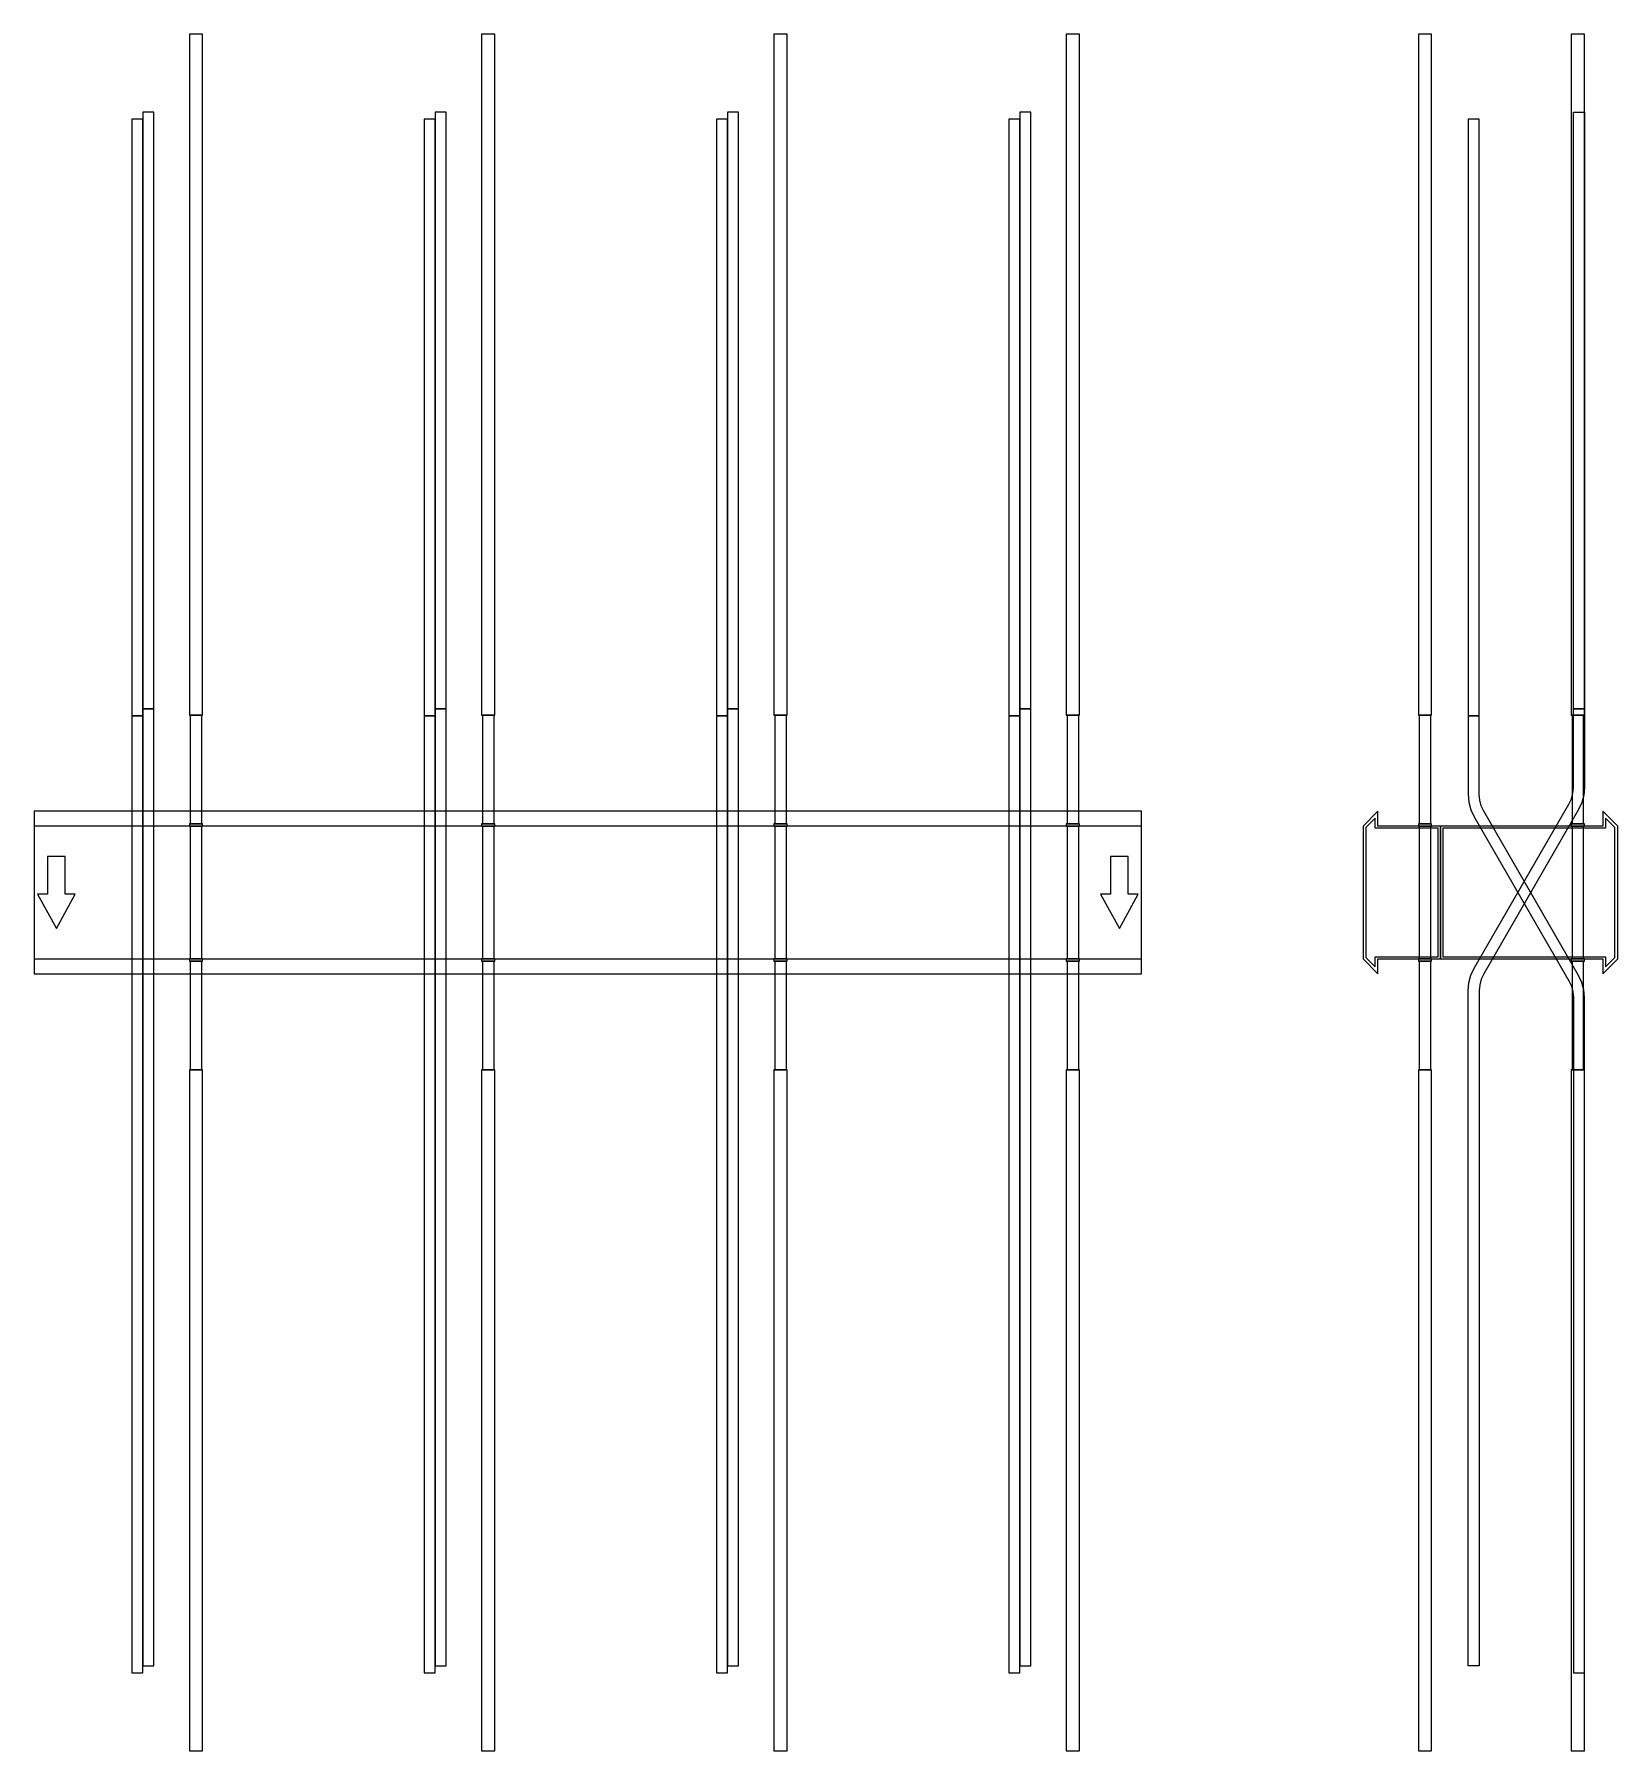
# Model space of a CAD drawing. Extents: x 0 to 1430, y -775 to 775.
import ezdxf

# ---------------------------------------------------------------- set-up
doc = ezdxf.new("R2010")
doc.units = 0
doc.layers.add('Halfen', color=7, linetype='CONTINUOUS')

msp = doc.modelspace()

# ---------------------------------------------------------------- linework, layer by layer
at = {"layer": 'Halfen', "color": 7}
for points in [[(152, 160), (152, 775), (140, 775), (140, 160)], [(416, 160), (416, 775), (404, 775), (404, 160)], [(680, 160), (680, 775), (668, 775), (668, 160)], [(944, 160), (944, 775), (932, 775), (932, 160)], [(1262, 160), (1262, 775), (1250, 775), (1250, 160)], [(1400, 160), (1400, 775), (1388, 775), (1388, 160)], [(98, 159.422), (98, 698.422), (88, 698.422), (88, 159.422)], [(108, 165.762), (108, 704.762), (98, 704.762), (98, 165.762)], [(362, 159.422), (362, 698.422), (352, 698.422), (352, 159.422)], [(372, 165.762), (372, 704.762), (362, 704.762), (362, 165.762)], [(626, 159.422), (626, 698.422), (616, 698.422), (616, 159.422)], [(636, 165.762), (636, 704.762), (626, 704.762), (626, 165.762)], [(890, 159.422), (890, 698.422), (880, 698.422), (880, 159.422)], [(900, 165.762), (900, 704.762), (890, 704.762), (890, 165.762)], [(1305, 159.422), (1305, 698.422), (1295, 698.422), (1295, 159.422)], [(1390, 165.762), (1390, 704.762), (1400, 704.762), (1400, 165.762)], [(98, -704.762), (98, 159.422), (88, 159.422), (88, -704.762)], [(108, -698.422), (108, 165.762), (98, 165.762), (98, -698.422)], [(151.25, 62), (151.25, 160), (140.75, 160), (140.75, 62)], [(362, -704.762), (362, 159.422), (352, 159.422), (352, -704.762)], [(372, -698.422), (372, 165.762), (362, 165.762), (362, -698.422)], [(415.25, 62), (415.25, 160), (404.75, 160), (404.75, 62)], [(626, -704.762), (626, 159.422), (616, 159.422), (616, -704.762)], [(636, -698.422), (636, 165.762), (626, 165.762), (626, -698.422)], [(679.25, 62), (679.25, 160), (668.75, 160), (668.75, 62)], [(890, -704.762), (890, 159.422), (880, 159.422), (880, -704.762)], [(900, -698.422), (900, 165.762), (890, 165.762), (890, -698.422)], [(943.25, 62), (943.25, 160), (932.75, 160), (932.75, 62)], [(1261.25, 62), (1261.25, 160), (1250.75, 160), (1250.75, 62)], [(1295, -698.422), (1295, -88.481), (1295.608, -81.535), (1297.412, -74.8), (1300.359, -68.481), (1385.981, 79.82), (1388.191, 84.56), (1389.544, 89.611), (1390, 94.82), (1390, 165.762), (1400, 165.762), (1400, 94.82), (1399.392, 87.875), (1397.588, 81.14), (1394.641, 74.82), (1309.019, -73.481), (1306.809, -78.22), (1305.456, -83.271), (1305, -88.481), (1305, -698.422)], [(1400, -704.762), (1400, -94.821), (1399.392, -87.875), (1397.588, -81.14), (1394.641, -74.821), (1309.019, 73.481), (1306.809, 78.22), (1305.456, 83.271), (1305, 88.481), (1305, 159.422), (1295, 159.422), (1295, 88.481), (1295.608, 81.535), (1297.412, 74.8), (1300.359, 68.481), (1385.981, -79.821), (1388.191, -84.56), (1389.544, -89.611), (1390, -94.821), (1390, -704.762)], [(1399.25, 62), (1399.25, 160), (1388.75, 160), (1388.75, 62)], [(0, -73.5), (1000, -73.5), (1000, 73.5), (0, 73.5)], [(152, 60), (152, 62), (140, 62), (140, 60)], [(416, 60), (416, 62), (404, 62), (404, 60)], [(680, 60), (680, 62), (668, 62), (668, 60)], [(944, 60), (944, 62), (932, 62), (932, 60)], [(1270, -60), (1270, 60), (1213.5, 60), (1213.5, 73.5), (1200, 60), (1200, -60), (1213.5, -73.5), (1213.5, -60)], [(1268, -58), (1268, 58), (1211, 58), (1211, 67.25), (1202.5, 58.75), (1202.5, -58.75), (1211, -67.25), (1211, -58)], [(1262, 60), (1262, 62), (1250, 62), (1250, 60)], [(1430, -60), (1430, 60), (1416.5, 73.5), (1416.5, 60), (1270, 60), (1270, -60), (1416.5, -60), (1416.5, -73.5)], [(1427.5, -58.75), (1427.5, 58.75), (1419, 67.25), (1419, 58), (1272, 58), (1272, -58), (1419, -58), (1419, -67.25)], [(1400, 60), (1400, 62), (1388, 62), (1388, 60)], [(0, -60), (1000, -60), (1000, 60), (0, 60)], [(151.25, -60), (151.25, 60), (140.75, 60), (140.75, -60)], [(415.25, -60), (415.25, 60), (404.75, 60), (404.75, -60)], [(679.25, -60), (679.25, 60), (668.75, 60), (668.75, -60)], [(943.25, -60), (943.25, 60), (932.75, 60), (932.75, -60)], [(1261.25, -60), (1261.25, 60), (1250.75, 60), (1250.75, -60)], [(1399.25, -60), (1399.25, 60), (1388.75, 60), (1388.75, -60)], [(20, -32.5), (37, -1.5), (28, -1.5), (28, 32.5), (12, 32.5), (12, -1.5), (3, -1.5)], [(980, -32.5), (997, -1.5), (988, -1.5), (988, 32.5), (972, 32.5), (972, -1.5), (963, -1.5)], [(152, -62), (152, -60), (140, -60), (140, -62)], [(151.25, -160), (151.25, -62), (140.75, -62), (140.75, -160)], [(416, -62), (416, -60), (404, -60), (404, -62)], [(415.25, -160), (415.25, -62), (404.75, -62), (404.75, -160)], [(680, -62), (680, -60), (668, -60), (668, -62)], [(679.25, -160), (679.25, -62), (668.75, -62), (668.75, -160)], [(944, -62), (944, -60), (932, -60), (932, -62)], [(943.25, -160), (943.25, -62), (932.75, -62), (932.75, -160)], [(1262, -62), (1262, -60), (1250, -60), (1250, -62)], [(1261.25, -160), (1261.25, -62), (1250.75, -62), (1250.75, -160)], [(1400, -62), (1400, -60), (1388, -60), (1388, -62)], [(1399.25, -160), (1399.25, -62), (1388.75, -62), (1388.75, -160)], [(152, -775), (152, -160), (140, -160), (140, -775)], [(416, -775), (416, -160), (404, -160), (404, -775)], [(680, -775), (680, -160), (668, -160), (668, -775)], [(944, -775), (944, -160), (932, -160), (932, -775)], [(1262, -775), (1262, -160), (1250, -160), (1250, -775)], [(1400, -775), (1400, -160), (1388, -160), (1388, -775)]]:
    msp.add_lwpolyline(points, close=True, dxfattribs=at)

doc.saveas('drawing.dxf')
